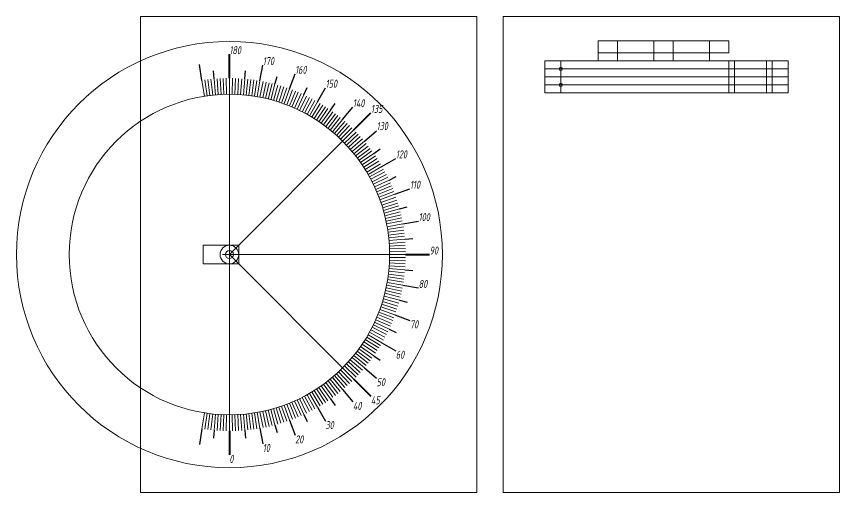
# Model space of a CAD drawing. Header units: millimetres. Extents: x -1744 to 115246, y -1744 to 70845.
# Drawn here: x 114732 to 115246, y 70548 to 70845 of the extents above; entities that cross this region are included whole.
import ezdxf

# ---------------------------------------------------------------- set-up
doc = ezdxf.new("R2010")
doc.units = ezdxf.units.MM
doc.header["$LTSCALE"] = 400
for name, color, linetype, lineweight in [('przekrój', 1, 'Continuous', 40), ('widok', 3, 'Continuous', 25), ('wymiary', 9, 'Continuous', 0)]:
    doc.layers.add(name, color=color, linetype=linetype, lineweight=lineweight)
doc.styles.add('0.7', font='isocpeui.ttf', dxfattribs={"width": 0.7})

# ---------------------------------------------------------------- blocks, each defined once
blk = doc.blocks.new('Urszulkowy_blok__90956')
at = {"layer": 'przekrój'}
blk.add_lwpolyline([(0, 0), (15, 0)], dxfattribs=at)
at = {"layer": 'wymiary'}
blk.add_lwpolyline([(-110, 0), (0, 0)], dxfattribs=at)
blk = doc.blocks.new('Urszulkowy_blok__68151')
at = {"layer": 'widok'}
blk.add_lwpolyline([(0, 0), (9.24, 3.83)], dxfattribs=at)
at = {"layer": 'wymiary'}
blk.add_lwpolyline([(-9.24, -3.83), (0, 0)], dxfattribs=at)
blk = doc.blocks.new('Urszulkowy_blok__75939')
at = {"layer": 'wymiary'}
for points in [[(-16.4, 5.8), (5.8, 5.8), (5.8, -5.8), (-16.4, -5.8), (-16.4, 5.8)], [(0, 0), (0, 5.8), (0, -5.8)], [(5.8, 0), (-4.28, 0)]]:
    blk.add_lwpolyline(points, dxfattribs=at)
for radius in [5.8, 2.5]:
    blk.add_circle((0, 0), radius, dxfattribs=at)
blk = doc.blocks.new('Urszulkowy_blok__75965')
at = {"layer": 'widok'}
for points in [[(12.62, 115.38), (12.19, 120.36)], [(31.8, 115.38), (32.23, 120.36)], [(50.68, 112.05), (51.97, 116.88)], [(68.7, 105.49), (70.81, 110.03)], [(85.3, 95.91), (88.17, 100)], [(112.32, 68.89), (116.41, 71.76)], [(121.9, 52.29), (126.44, 54.4)], [(128.46, 34.27), (133.29, 35.56)], [(131.79, 15.39), (136.77, 15.82)], [(131.79, -3.79), (136.77, -4.22)], [(128.46, -22.67), (133.29, -23.96)], [(121.9, -40.69), (126.44, -42.8)], [(112.32, -57.29), (116.41, -60.16)], [(85.3, -84.31), (88.17, -88.4)], [(68.7, -93.89), (70.81, -98.43)], [(50.68, -100.45), (51.97, -105.28)], [(12.62, -103.78), (12.19, -108.76)], [(31.8, -103.78), (32.23, -108.76)]]:
    blk.add_lwpolyline(points, dxfattribs=at)
at = {"layer": 'wymiary'}
for points in [[(6.57, 104.57), (5, 114.45)], [(8.29, 104.83), (6.9, 114.73)], [(10.02, 105.05), (8.81, 114.98)], [(11.76, 105.25), (10.71, 115.2)], [(13.5, 105.42), (12.62, 115.38)], [(15.23, 105.56), (14.54, 115.53)], [(16.98, 105.66), (16.45, 115.65)], [(18.72, 105.74), (18.37, 115.73)], [(20.47, 105.78), (20.29, 115.78)], [(23.96, 105.78), (24.13, 115.78)], [(25.7, 105.74), (26.05, 115.73)], [(27.44, 105.66), (27.97, 115.65)], [(29.19, 105.56), (29.88, 115.53)], [(30.93, 105.42), (31.8, 115.38)], [(32.66, 105.25), (33.71, 115.2)], [(34.4, 105.05), (35.62, 114.98)], [(36.13, 104.83), (37.52, 114.73)], [(37.85, 104.57), (39.42, 114.45)], [(41.29, 103.96), (43.2, 113.78)], [(43, 103.61), (45.08, 113.4)], [(44.71, 103.24), (46.96, 112.98)], [(46.4, 102.83), (48.82, 112.53)], [(48.09, 102.39), (50.68, 112.05)], [(49.77, 101.93), (52.53, 111.54)], [(51.45, 101.43), (54.37, 110.99)], [(53.11, 100.91), (56.2, 110.42)], [(54.77, 100.35), (58.02, 109.81)], [(58.05, 99.16), (61.63, 108.49)], [(59.67, 98.52), (63.42, 107.79)], [(61.28, 97.85), (65.19, 107.06)], [(62.88, 97.15), (66.95, 106.29)], [(64.47, 96.43), (68.7, 105.49)], [(66.05, 95.68), (70.43, 104.67)], [(67.61, 94.9), (72.15, 103.81)], [(69.16, 94.09), (73.85, 102.92)], [(70.69, 93.26), (75.54, 102.01)], [(70.69, 93.26), (75.54, 102.01)], [(72.21, 92.4), (77.21, 101.06)], [(73.71, 91.52), (78.86, 100.09)], [(75.2, 90.6), (80.5, 99.09)], [(76.67, 89.67), (82.12, 98.05)], [(78.13, 88.7), (83.72, 96.99)], [(79.57, 87.72), (85.3, 95.91)], [(80.99, 86.7), (86.87, 94.79)], [(82.39, 85.66), (88.41, 93.65)], [(83.78, 84.6), (89.93, 92.48)], [(85.14, 83.51), (91.44, 91.29)], [(86.49, 82.4), (92.92, 90.06)], [(87.82, 81.27), (94.38, 88.82)], [(89.12, 80.11), (95.81, 87.55)], [(90.41, 78.94), (97.23, 86.25)], [(91.68, 77.73), (98.62, 84.93)], [(92.92, 76.51), (99.99, 83.58)], [(94.14, 75.27), (101.34, 82.21)], [(95.35, 74), (102.66, 80.82)], [(96.53, 72.71), (103.96, 79.4)], [(97.68, 71.41), (105.23, 77.97)], [(98.82, 70.08), (106.48, 76.51)], [(99.93, 68.73), (107.7, 75.03)], [(101.01, 67.37), (108.89, 73.52)], [(102.07, 65.98), (110.06, 72)], [(103.11, 64.58), (111.2, 70.46)], [(104.13, 63.16), (112.32, 68.89)], [(105.11, 61.72), (113.4, 67.31)], [(106.08, 60.26), (114.46, 65.71)], [(107.02, 58.79), (115.5, 64.09)], [(107.93, 57.3), (116.5, 62.45)], [(108.81, 55.8), (117.47, 60.8)], [(109.67, 54.28), (118.42, 59.13)], [(110.51, 52.75), (119.33, 57.44)], [(111.31, 51.2), (120.22, 55.74)], [(112.09, 49.64), (121.08, 54.02)], [(112.84, 48.06), (121.9, 52.29)], [(113.57, 46.47), (122.7, 50.54)], [(114.26, 44.87), (123.47, 48.78)], [(114.93, 43.26), (124.2, 47.01)], [(115.57, 41.64), (124.9, 45.22)], [(116.18, 40), (125.58, 43.42)], [(116.76, 38.36), (126.22, 41.61)], [(117.32, 36.7), (126.83, 39.79)], [(117.84, 35.04), (127.4, 37.96)], [(118.34, 33.36), (127.95, 36.12)], [(118.8, 31.68), (128.46, 34.27)], [(119.24, 29.99), (128.94, 32.41)], [(119.65, 28.3), (129.39, 30.54)], [(120.03, 26.59), (129.81, 28.67)], [(120.37, 24.88), (130.19, 26.79)], [(120.69, 23.16), (130.54, 24.9)], [(120.98, 21.44), (130.86, 23.01)], [(121.24, 19.72), (131.14, 21.11)], [(121.47, 17.99), (131.39, 19.21)], [(121.66, 16.25), (131.61, 17.3)], [(121.83, 14.52), (131.79, 15.39)], [(121.97, 12.78), (131.94, 13.47)], [(122.07, 11.03), (132.06, 11.56)], [(122.15, 9.29), (132.14, 9.64)], [(122.2, 7.55), (132.19, 7.72)], [(122.07, 0.57), (132.06, 0.04)], [(122.15, 2.31), (132.14, 1.96)], [(122.2, 4.05), (132.19, 3.88)], [(121.66, -4.65), (131.61, -5.7)], [(121.83, -2.92), (131.79, -3.79)], [(121.97, -1.18), (131.94, -1.87)], [(120.98, -9.84), (130.86, -11.41)], [(121.24, -8.12), (131.14, -9.51)], [(121.47, -6.39), (131.39, -7.61)], [(120.03, -14.99), (129.81, -17.07)], [(120.37, -13.28), (130.19, -15.19)], [(120.69, -11.56), (130.54, -13.3)], [(118.8, -20.08), (128.46, -22.67)], [(119.24, -18.39), (128.94, -20.81)], [(119.65, -16.7), (129.39, -18.94)], [(117.32, -25.1), (126.83, -28.19)], [(117.84, -23.44), (127.4, -26.36)], [(118.34, -21.76), (127.95, -24.52)], [(115.57, -30.04), (124.9, -33.62)], [(116.18, -28.4), (125.58, -31.82)], [(116.76, -26.76), (126.22, -30.01)], [(113.57, -34.87), (122.7, -38.94)], [(114.26, -33.27), (123.47, -37.18)], [(114.93, -31.66), (124.2, -35.41)], [(111.31, -39.6), (120.22, -44.14)], [(112.09, -38.04), (121.08, -42.42)], [(112.84, -36.46), (121.9, -40.69)], [(107.93, -45.7), (116.5, -50.85)], [(108.81, -44.2), (117.47, -49.2)], [(109.67, -42.68), (118.42, -47.53)], [(110.51, -41.15), (119.33, -45.84)], [(105.11, -50.12), (113.4, -55.71)], [(106.08, -48.66), (114.46, -54.11)], [(107.02, -47.19), (115.5, -52.49)], [(101.01, -55.77), (108.89, -61.92)], [(102.07, -54.38), (110.06, -60.4)], [(103.11, -52.98), (111.2, -58.86)], [(104.13, -51.56), (112.32, -57.29)], [(96.53, -61.11), (103.96, -67.8)], [(97.68, -59.81), (105.23, -66.37)], [(98.82, -58.48), (106.48, -64.91)], [(99.93, -57.13), (107.7, -63.43)], [(91.68, -66.13), (98.62, -73.33)], [(92.92, -64.91), (99.99, -71.98)], [(94.14, -63.67), (101.34, -70.61)], [(95.35, -62.4), (102.66, -69.22)], [(85.14, -71.91), (91.44, -79.69)], [(86.49, -70.8), (92.92, -78.46)], [(87.82, -69.67), (94.38, -77.22)], [(89.12, -68.51), (95.81, -75.95)], [(90.41, -67.34), (97.23, -74.65)], [(79.57, -76.12), (85.3, -84.31)], [(80.99, -75.1), (86.87, -83.19)], [(82.39, -74.06), (88.41, -82.05)], [(83.78, -73), (89.93, -80.88)], [(70.69, -81.66), (75.54, -90.41)], [(70.69, -81.66), (75.54, -90.41)], [(72.21, -80.8), (77.21, -89.46)], [(73.71, -79.92), (78.86, -88.49)], [(75.2, -79), (80.5, -87.49)], [(76.67, -78.07), (82.12, -86.45)], [(78.13, -77.1), (83.72, -85.39)], [(59.67, -86.92), (63.42, -96.19)], [(61.28, -86.25), (65.19, -95.46)], [(62.88, -85.55), (66.95, -94.69)], [(64.47, -84.83), (68.7, -93.89)], [(66.05, -84.08), (70.43, -93.07)], [(67.61, -83.3), (72.15, -92.21)], [(69.16, -82.49), (73.85, -91.32)], [(41.29, -92.36), (43.2, -102.18)], [(43, -92.01), (45.08, -101.8)], [(44.71, -91.64), (46.96, -101.38)], [(46.4, -91.23), (48.82, -100.93)], [(48.09, -90.79), (50.68, -100.45)], [(49.77, -90.33), (52.53, -99.94)], [(51.45, -89.83), (54.37, -99.39)], [(53.11, -89.31), (56.2, -98.82)], [(54.77, -88.75), (58.02, -98.21)], [(58.05, -87.56), (61.63, -96.89)], [(6.57, -92.97), (5, -102.85)], [(8.29, -93.23), (6.9, -103.13)], [(10.02, -93.45), (8.81, -103.38)], [(11.76, -93.65), (10.71, -103.6)], [(13.5, -93.82), (12.62, -103.78)], [(15.23, -93.96), (14.54, -103.93)], [(16.98, -94.06), (16.45, -104.05)], [(18.72, -94.14), (18.37, -104.13)], [(20.47, -94.18), (20.29, -104.18)], [(23.96, -94.18), (24.13, -104.18)], [(25.7, -94.14), (26.05, -104.13)], [(27.44, -94.06), (27.97, -104.05)], [(29.19, -93.96), (29.88, -103.93)], [(30.93, -93.82), (31.8, -103.78)], [(32.66, -93.65), (33.71, -103.6)], [(34.4, -93.45), (35.62, -103.38)], [(36.13, -93.23), (37.52, -103.13)], [(37.85, -92.97), (39.42, -102.85)]]:
    blk.add_lwpolyline(points, dxfattribs=at)
blk.add_circle((22.21, 5.8), 100, dxfattribs=at)
at = {"layer": 'przekrój'}
for p, rotation in [((22.21, 115.8), 90), ((99.99, 83.58), 44.99999999941045)]:
    blk.add_blockref('Urszulkowy_blok__90956', p, dxfattribs=dict(at, rotation=rotation))
blk.add_blockref('Urszulkowy_blok__90956', (132.21, 5.8), dxfattribs=at)
at = {"layer": 'przekrój', "xscale": -1}
for p, rotation in [((99.99, -71.98), 135.0000000135598), ((132.21, 5.8), 180.0000000133402), ((22.21, -104.2), 90.00000001334021)]:
    blk.add_blockref('Urszulkowy_blok__90956', p, dxfattribs=dict(at, rotation=rotation))
at = {"layer": 'widok'}
for p, rotation in [((5, 114.45), 76.50000001090442), ((5, 114.45), 76.50000000989905), ((5, 114.45), 76.50000001090442), ((5, 114.45), 76.50000000989905), ((41.31, 114.13), 57.50000000194431), ((41.31, 114.13), 57.50000000079314), ((59.83, 109.17), 47.50000000024731), ((59.83, 109.17), 47.49999999906933), ((77.21, 101.06), 37.499999998257), ((77.21, 101.06), 37.49999999708795), ((92.92, 90.06), 27.49999999701412), ((92.92, 90.06), 27.49999999627455), ((106.48, 76.51), 17.49999999799798), ((106.48, 76.51), 17.49999999615693), ((117.47, 60.8), 7.499999998613242), ((117.47, 60.8), 7.499999996851155), ((125.58, 43.42), 357.4999999994042), ((125.58, 43.42), 357.4999999977384), ((130.54, 24.9), 347.4999999998604), ((130.54, 24.9), 347.499999998052)]:
    blk.add_blockref('Urszulkowy_blok__68151', p, dxfattribs=dict(at, rotation=rotation))
for p, xscale, rotation in [((130.54, -13.3), -0.9999999999999993, 192.5000000130713), ((130.54, -13.3), -1, 192.5000000146994), ((125.58, -31.82), -0.9999999999999998, 182.5000000139596), ((125.58, -31.82), -0.9999999999999998, 182.5000000156256), ((117.47, -49.2), -1, 172.5000000149393), ((117.47, -49.2), -0.9999999999999996, 172.5000000165926), ((106.48, -64.91), -0.9999999999999998, 162.5000000151832), ((106.48, -64.91), -1, 162.5000000170243), ((92.92, -78.46), -1, 152.5000000160346), ((92.92, -78.46), -1, 152.5000000160346), ((77.21, -89.46), -1, 142.5000000154177), ((77.21, -89.46), -1, 142.5000000154177), ((59.83, -97.57), -0.9999999999999997, 132.5000000133253), ((59.83, -97.57), -0.9999999999999998, 132.5000000139401), ((5, -102.85), -1, 103.500000002035), ((5, -102.85), -1, 103.5000000028458), ((5, -102.85), -1, 103.500000002035), ((5, -102.85), -1, 103.5000000028458), ((41.31, -102.53), -0.9999999999999999, 122.5000000119321), ((41.31, -102.53), -0.9999999999999999, 122.5000000119321)]:
    blk.add_blockref('Urszulkowy_blok__68151', p, dxfattribs=dict(at, xscale=xscale, rotation=rotation))
at = {"layer": 'wymiary'}
blk.add_blockref('Urszulkowy_blok__75939', (22.21, 5.8), dxfattribs=at)
at = {"layer": 'wymiary', "char_height": 5, "attachment_point": 1, "style": '0.7'}
for s, insert, width in [('180', (22.21, 135.8), 25.5819), ('170', (43.05, 128.98), 25.5819), ('160', (63.25, 123.56), 25.5819), ('150', (82.31, 114.89), 25.5819), ('140', (99.35, 102.73), 25.5819), ('135', (110.6, 99.19), 25.5819), ('130', (114.14, 88.51), 32.5842), ('120', (126.13, 70.8), 25.5819), ('110', (134.97, 51.84), 25.5819), ('100', (140.39, 31.64), 25.5819), ('90', (147.21, 10.8), 25.5819), ('80', (140.39, -10.04), 25.5819), ('70', (134.97, -35.24), 25.5819), ('60', (126.13, -54.2), 25.5819), ('50', (114.14, -71.33), 25.5819), ('40', (99.35, -86.13), 25.5819), ('45', (110.6, -82.59), 25.5819), ('30', (82.21, -98.12), 25.5819), ('20', (63.28, -107.03), 25.5819), ('10', (43.05, -112.38), 25.5819), ('0', (22.21, -119.2), 25.5819)]:
    blk.add_mtext(s, dxfattribs=dict(at, insert=insert, width=width))
blk = doc.blocks.new('Urszulkowy_blok__69905')
at = {"layer": 'wymiary'}
for p, q in [((0, -12.5), (0, -2.5)), ((105, -2.5), (105, -12.5)), ((108.5, -12.5), (108.5, -2.5)), ((128.5, -2.5), (128.5, -12.5)), ((132, -2.5), (132, -12.5))]:
    blk.add_line(p, q, dxfattribs=at)
for points in [[(-10, -2.5), (-10, -12.5), (142, -12.5), (142, -2.5)], [(-10, -2.5), (142, -2.5)], [(-10, -7.5), (142, -7.5)]]:
    blk.add_lwpolyline(points, dxfattribs=at)
blk.add_circle((0, -7.5), 1, dxfattribs=at)
blk = doc.blocks.new('Urszulkowy_blok__96661')
at = {"layer": 'wymiary'}
blk.add_lwpolyline([(0, 0), (297, 0), (297, -210), (0, -210), (0, 0)], dxfattribs=at)

msp = doc.modelspace()

# ---------------------------------------------------------------- linework, layer by layer
at = {"layer": 'wymiary'}
for p, q in [((115095.654, 70829.527), (115095.654, 70817.027)), ((115095.654, 70829.527), (115177.254, 70829.527)), ((115107.654, 70829.527), (115107.654, 70817.027)), ((115130.454, 70829.527), (115130.454, 70817.027)), ((115142.454, 70829.527), (115142.454, 70817.027)), ((115142.454, 70829.527), (115142.454, 70817.027)), ((115165.254, 70829.527), (115165.254, 70817.027)), ((115165.254, 70829.527), (115165.254, 70817.027)), ((115177.254, 70829.527), (115177.254, 70822.027)), ((115095.654, 70822.027), (115177.254, 70822.027)), ((115095.654, 70817.027), (115165.254, 70817.027)), ((115095.654, 70817.027), (115165.254, 70817.027))]:
    msp.add_line(p, q, dxfattribs=at)
msp.add_lwpolyline([(114965.374, 70696.183), (114975.374, 70696.183)], dxfattribs=at)
msp.add_circle((114865.374, 70696.183), 132.972, dxfattribs=at)

# ---------------------------------------------------------------- block references
at = {"layer": 'wymiary', "rotation": 90}
for p in [(114809.958, 70547.72), (115036.364, 70547.72)]:
    msp.add_blockref('Urszulkowy_blok__96661', p, dxfattribs=at)
at = {"layer": 'wymiary'}
for name, p in [('Urszulkowy_blok__75965', (114843.163, 70690.383)), ('Urszulkowy_blok__69905', (115072.275, 70819.527)), ('Urszulkowy_blok__69905', (115072.275, 70809.527))]:
    msp.add_blockref(name, p, dxfattribs=at)

doc.saveas('drawing.dxf')
